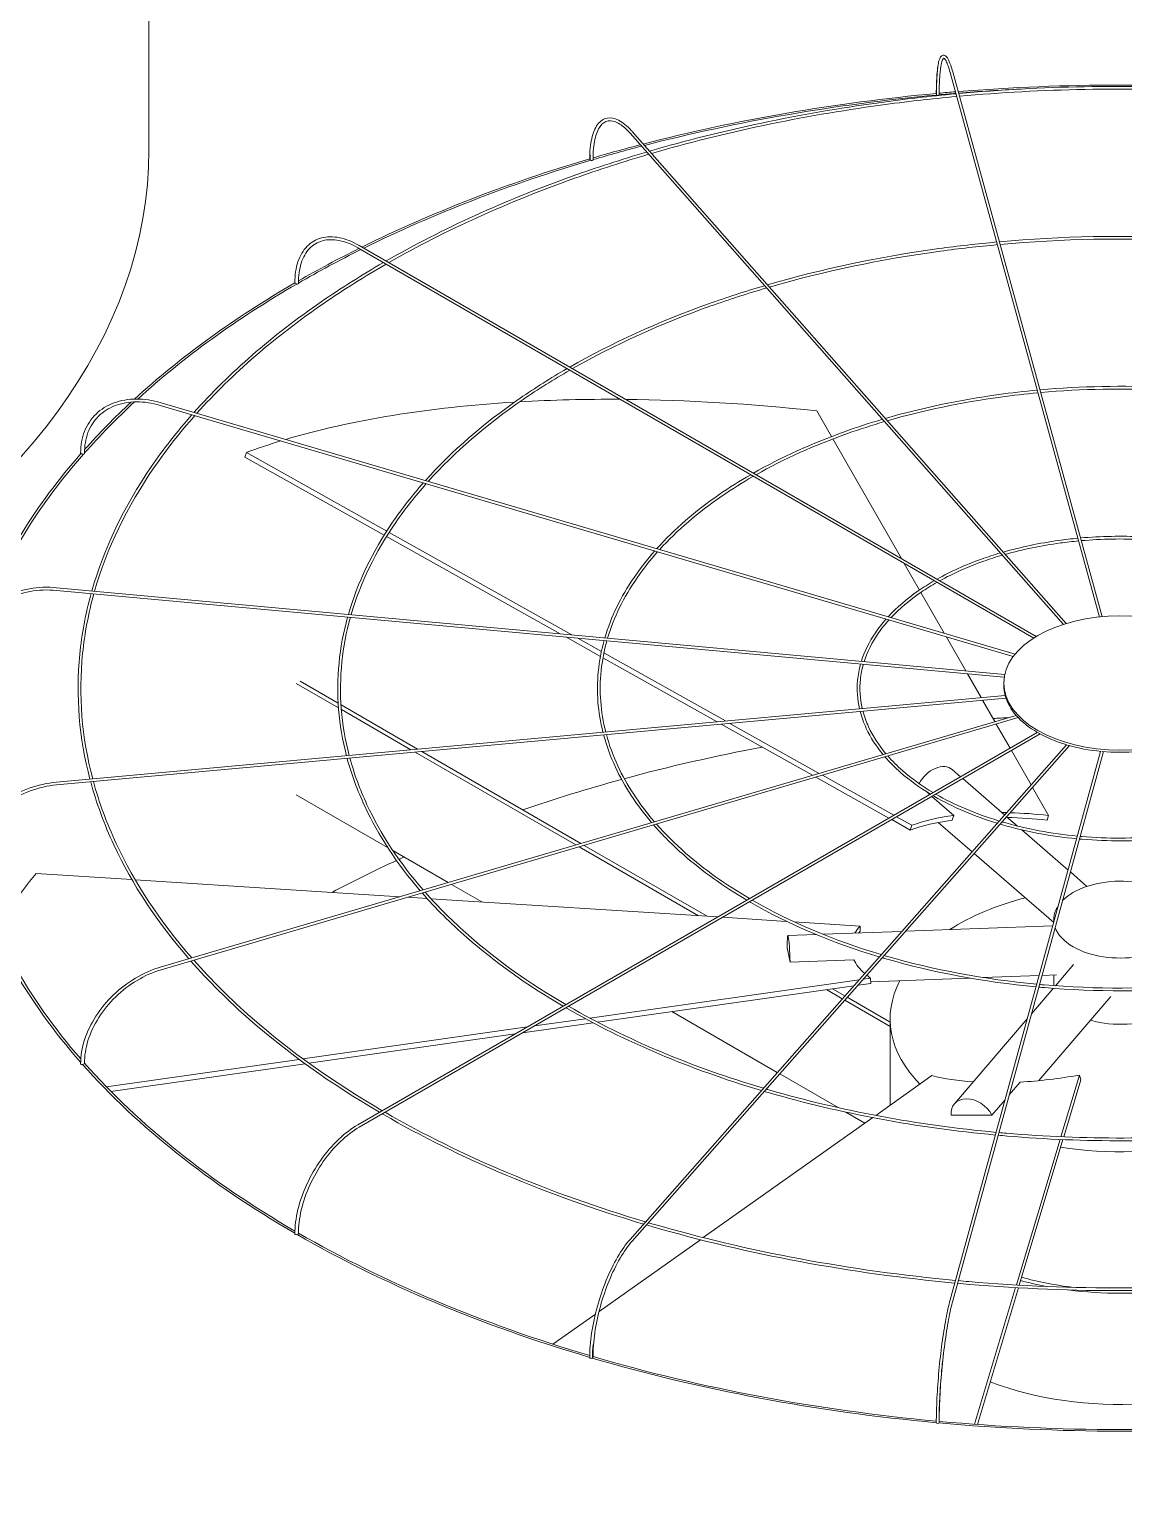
# Model space of a CAD drawing. Header units: millimetres. Extents: x -312439 to 477422, y -331570 to 212570.
# Drawn here: x 448838 to 449822, y 106738 to 108057 of the extents above; entities that cross this region are included whole.
import ezdxf

# ---------------------------------------------------------------- set-up
doc = ezdxf.new("R2010")
doc.units = ezdxf.units.MM

msp = doc.modelspace()

# ---------------------------------------------------------------- linework, layer by layer
at = {"color": 3, "linetype": 'Continuous', "lineweight": 0, "extrusion": (-1.11022e-16, 0.816497, 0.57735)}
for p, q in [((448945.339, 107949), (448945.339, 108511.889)), ((449666.264, 108018.411), (449800.619, 107528.653)), ((449803.094, 107528.89), (449668.626, 108019.059)), ((449378.269, 107963.849), (449768.218, 107521.992)), ((449770.783, 107522.788), (449380.105, 107965.47)), ((449741.419, 107509.683), (449133.368, 107860.742)), ((449743.784, 107511.147), (449134.592, 107862.863)), ((448955.481, 107719.058), (449723.107, 107493.242)), ((449724.742, 107495.314), (448956.172, 107721.407)), ((449559.565, 107691.062), (449546.354, 107714.122)), ((449622.53, 107581.153), (449560.798, 107688.911)), ((449031.732, 107672.506), (449032.967, 107676.793)), ((449156.965, 107602.315), (449031.732, 107672.506)), ((449032.967, 107676.793), (449159.291, 107605.99)), ((449315.236, 107513.606), (449159.104, 107601.116)), ((449161.432, 107604.791), (449325.853, 107512.635)), ((449638.694, 107552.938), (449624.951, 107576.926)), ((449714.908, 107474.599), (448862.055, 107552.587)), ((448862.278, 107555.026), (449715.366, 107477.017)), ((449660.956, 107514.078), (449639.915, 107550.806)), ((449351.59, 107493.23), (449320.48, 107510.667)), ((449331.097, 107509.696), (449352.483, 107497.709)), ((449680.353, 107480.219), (449662.715, 107511.007)), ((449456.556, 107434.399), (449353.85, 107491.964)), ((449354.722, 107496.455), (449464.194, 107435.097)), ((449694.155, 107456.126), (449681.84, 107477.623)), ((449077.835, 107468.817), (449115.895, 107446.844)), ((449115.623, 107451), (449081.299, 107470.817)), ((449714.499, 107467.264), (449714.499, 107469.264)), ((449715.712, 107458.097), (448862.055, 107380.036)), ((448862.278, 107377.596), (449716.435, 107455.703)), ((449187.062, 107409.755), (449118.165, 107449.533)), ((449706.54, 107434.508), (449695.494, 107453.789)), ((448955.481, 107213.565), (449725.662, 107440.133)), ((448956.172, 107211.215), (449727.5, 107438.12)), ((449118.467, 107445.359), (449181.081, 107409.209)), ((449133.368, 107071.881), (449744.705, 107424.837)), ((449134.592, 107069.759), (449747.182, 107423.438)), ((449542.473, 107386.243), (449460.329, 107432.284)), ((449467.967, 107432.983), (449548.3, 107387.957)), ((449720.189, 107410.682), (449707.792, 107432.323)), ((449334.005, 107324.917), (449190.739, 107407.632)), ((449378.269, 106968.773), (449770.924, 107413.697)), ((449380.105, 106967.153), (449773.528, 107412.945)), ((449666.264, 106914.212), (449801.662, 107407.771)), ((449668.626, 106913.564), (449804.141, 107407.548)), ((449739.112, 107377.65), (449721.407, 107408.557)), ((449184.758, 107407.085), (449329.416, 107323.567)), ((449611.17, 107347.74), (449545.461, 107384.569)), ((449551.287, 107386.283), (449615.547, 107350.267)), ((449668.139, 107391.372), (449675.578, 107384.926)), ((449677.536, 107383.228), (449715.217, 107350.574)), ((449160.091, 107321.327), (449077.835, 107368.817)), ((449644.94, 107371.52), (449647.906, 107368.95)), ((449754.837, 107350.203), (449740.398, 107375.406)), ((449649.865, 107367.252), (449669.594, 107350.155)), ((449630.407, 107336.958), (449613.656, 107346.347)), ((449618.032, 107348.873), (449631.642, 107341.245)), ((449655.554, 107343.77), (449685.959, 107317.422)), ((449717.068, 107348.97), (449726.649, 107340.668)), ((449753.601, 107345.916), (449754.837, 107350.203)), ((449630.407, 107336.958), (449631.642, 107341.245)), ((449730.671, 107337.183), (449772.382, 107301.037)), ((449214.674, 107289.813), (449164.829, 107318.591)), ((449332.345, 107321.876), (449439.693, 107259.898)), ((449447.482, 107259.402), (449336.935, 107323.226)), ((449687.81, 107315.817), (449759.414, 107253.767)), ((448930.001, 107292.408), (448843.839, 107297.904)), ((449171.199, 107277.024), (448932.944, 107292.221)), ((449774.434, 107299.259), (449789.37, 107286.315)), ((449195.577, 107275.469), (449178.332, 107276.569)), ((449244.977, 107272.318), (449217.604, 107288.122)), ((449457.101, 107258.788), (449199.096, 107275.244)), ((449519.136, 107254.831), (449461.513, 107258.507)), ((449585.248, 107250.615), (449525.779, 107254.408)), ((449585.343, 107245.947), (449585.248, 107250.615)), ((449626.175, 107245.977), (449758.624, 107250.886)), ((449759.529, 107256.403), (449759.529, 107254.186)), ((449520.252, 107242.051), (449545.729, 107242.996)), ((449551.68, 107243.216), (449622.797, 107245.852)), ((449522.292, 107218.123), (449519.659, 107231.13)), ((449579.52, 107220.244), (449522.292, 107218.123)), ((449761.062, 107196.892), (449777.407, 107215.964)), ((449342.1, 107167.837), (449584.341, 107202.276)), ((449579.617, 107196.924), (449349.088, 107164.15)), ((449594.826, 107199.086), (449583.353, 107197.455)), ((449588.076, 107202.807), (449594.731, 107203.753)), ((449594.826, 107199.086), (449594.731, 107203.753)), ((449594.796, 107200.569), (449683.691, 107203.863)), ((449695.949, 107204.318), (449746.361, 107206.186)), ((449748.927, 107206.281), (449761.848, 107206.76)), ((449759.529, 107206.674), (449759.529, 107197.004)), ((449554.864, 107193.405), (449569.204, 107185.125)), ((449571.543, 107187.775), (449560.423, 107194.195)), ((449571.369, 107183.876), (449612.251, 107160.272)), ((449612.251, 107164.272), (449573.707, 107186.526)), ((449739.426, 107171.648), (449759.081, 107194.581)), ((449746.138, 107111.534), (449810.979, 107187.191)), ((449510.741, 107118.879), (449415.882, 107173.646)), ((449083.902, 107131.13), (449285.676, 107159.816)), ((449344.935, 107163.56), (449281.419, 107154.53)), ((449292.175, 107160.74), (449338.011, 107167.256)), ((449612.251, 107089.404), (449612.251, 107167.166)), ((449670.048, 107090.698), (449735.691, 107167.289)), ((449274.92, 107153.606), (449089.287, 107127.215)), ((448907.066, 107105.989), (449080.44, 107130.638)), ((449085.793, 107126.718), (448911.097, 107101.882)), ((449565.514, 107087.256), (449512.905, 107117.63)), ((449649.835, 107116.026), (449599.342, 107080.26)), ((449719.398, 107098.638), (449729.35, 107110.251)), ((449765.875, 107061.066), (449782.513, 107116.552)), ((449783.843, 107112.36), (449768.429, 107060.957)), ((449783.843, 107112.36), (449782.513, 107116.552)), ((449703.918, 107080.576), (449715.662, 107094.279)), ((449596.571, 107078.297), (449444.109, 106970.303)), ((449589.593, 107073.354), (449572.529, 107083.206)), ((449667.091, 107080.43), (449703.918, 107080.576)), ((449725.889, 106927.72), (449765.149, 107058.646)), ((449767.703, 107058.535), (449728.433, 106927.575)), ((449441.482, 106968.442), (449350.36, 106903.898)), ((449688.31, 106802.398), (449725.166, 106925.308)), ((449727.71, 106925.162), (449690.842, 106802.215)), ((449347.036, 106901.543), (449308.798, 106874.458))]:
    msp.add_line(p, q, dxfattribs=at)
at = {"color": 3, "linetype": 'Continuous', "lineweight": 0}
for centre, major_axis, ratio, start_param, end_param in [((449819.424, 107401.729), (-1048.768, 0), 0.57735027, 4.85438672, 4.86842813), ((449819.424, 107401.729), (-1048.768, 0), 0.57735027, 4.57359934, 4.85199434), ((449819.424, 107401.729), (-1046.319, 0), 0.57735027, 4.79833842, 4.85195343), ((449819.424, 107401.729), (-1048.768, 0), 0.57735027, 4.87097639, 5.13416564), ((449819.424, 107401.729), (-1046.319, 0), 0.57735027, 4.87108521, 5.13404975), ((449655.024, 107999.181), (1.225, 0), 0.57735027, 3.14159265, 3.70729107), ((449655.215, 107998.483), (1.225, 0.004), 0.56474576, 3.29698969, 4.86778602), ((449655.215, 107998.483), (1.225, 0.004), 0.56474576, 4.86778602, 6.28318531), ((449819.424, 107401.729), (-1046.319, 0), 0.57735027, 4.85435141, 4.86879705), ((447896.571, 107949), (-1048.768, 0), 0.57735027, 0, 3.14159265), ((449819.424, 107401.729), (-1048.768, 0), 0.57735027, 5.13694439, 5.18189128), ((449819.424, 107401.729), (-1046.319, 0), 0.57735027, 5.13683502, 5.18307763), ((449819.424, 107401.729), (-1048.768, 0), 0.57735027, 5.18510484, 5.42093263), ((449819.424, 107401.729), (-1046.319, 0), 0.57735027, 5.18527527, 5.42075236), ((449343.139, 107940.674), (1.225, 0), 0.57735027, 3.14159265, 4.134446), ((449343.695, 107940.044), (1.225, 0.01), 0.56597275, 3.60793822, 5.17873454), ((449343.695, 107940.044), (1.225, 0.01), 0.56597275, 5.17873454, 6.28318531), ((449819.424, 107401.729), (-1046.319, 0), 0.57735027, 5.42407254, 5.49730565), ((449819.424, 107401.729), (-1048.768, 0), 0.57735027, 5.42424502, 5.49496708), ((449819.424, 107401.729), (-1048.768, 0), 0.57735027, 5.49938311, 5.72060344), ((449819.424, 107401.729), (-1046.319, 0), 0.57735027, 5.49937067, 5.71908805), ((449077.833, 107829.386), (1.225, 0), 0.57735027, 3.14159265, 4.45055499), ((449078.699, 107828.886), (1.225, 0.016), 0.56830663, 3.91933875, 5.49013508), ((449078.699, 107828.886), (1.225, 0.016), 0.56830663, 5.49013508, 6.28318531), ((449820.66, 107235.304), (-971.388, 279.904), 0.41303809, 5.31032739, 5.41762277), ((449820.66, 107235.304), (-971.388, 279.904), 0.41303809, 5.11506512, 5.30461302), ((449819.424, 107401.729), (-1046.319, 0), 0.57735027, 5.72402786, 5.81143896), ((449819.424, 107401.729), (-1048.768, 0), 0.57735027, 5.72583618, 5.80677108), ((449820.66, 107235.304), (-971.388, 279.904), 0.41303809, 5.42335715, 5.70815224), ((449820.66, 107235.304), (-971.388, 279.904), 0.41303809, 5.71506764, 5.76687966), ((449819.424, 107401.729), (-1048.768, 0), 0.57735027, 5.81359811, 6.07011802), ((449819.424, 107401.729), (-1046.319, 0), 0.57735027, 5.81336511, 6.06128621), ((448885.078, 107676.212), (1.225, 0), 0.57735027, 3.14159265, 4.76471425), ((448886.169, 107675.891), (1.225, 0.021), 0.57151893, 4.23145457, 5.8022509), ((448886.169, 107675.891), (1.225, 0.021), 0.57151893, 5.8022509, 6.28318531), ((449818.991, 107467.264), (-104.492, 0), 0.57735027, 0, 0.1535113), ((449818.991, 107467.264), (-104.492, 0), 0.57735027, 0.16064797, 0.46767057), ((449819.424, 106836.84), (1046.319, 0), 0.57735027, 1.66704137, 1.68043487), ((449818.991, 107467.264), (-104.492, 0), 0.57735027, 0.47480723, 0.78182983), ((449818.991, 107467.264), (-104.492, 0), 0.57735027, 0.7889665, 1.0959891), ((449819.424, 106836.84), (1046.319, 0), 0.57735027, 1.88378363, 2.01152702), ((449818.991, 107467.264), (-104.492, 0), 0.57735027, 1.10312576, 1.41014836), ((449818.991, 107467.264), (-104.492, 0), 0.57735027, 1.41728503, 1.72430763), ((449653.66, 107374.665), (-14.478, -16.707), 0.67950023, 3.14159265, 5.02860292), ((449819.424, 106836.84), (1046.319, 0), 0.57735027, 2.01409491, 2.11046953), ((449819.424, 107231.017), (-233.097, 67.167), 0.41303809, 5.53223376, 5.76687966), ((449820.66, 107235.304), (233.097, -67.167), 0.41303809, 2.38836611, 2.62528701), ((449820.66, 107235.304), (233.097, -67.167), 0.41303809, 2.14647482, 2.1667574), ((449819.424, 107231.017), (-233.097, 67.167), 0.41303809, 5.11506512, 5.27837519), ((449820.66, 107235.304), (233.097, -67.167), 0.41303809, 1.97347247, 2.1313259), ((449819.424, 107401.729), (-1048.768, 0), 0.57735027, 0.1585854, 0.46892864), ((449819.424, 107401.729), (-1046.319, 0), 0.57735027, 0.15790655, 0.46457773), ((449819.424, 106836.84), (1046.319, 0), 0.57735027, 2.24276735, 2.31574628), ((449819.424, 106836.84), (1046.319, 0), 0.57735027, 2.23436866, 2.24000128), ((449819.329, 107235.684), (-1010.701, -20.593), 0.30331876, 6.01219977, 6.20271663), ((449819.424, 107256.403), (-59.895, 0), 0.57735027, 3.69756416, 5.76575409), ((449819.424, 107167.166), (-207.174, 0), 0.57735027, 5.13902547, 5.54737639), ((449819.424, 107256.403), (-59.895, 0), 0.57735027, 5.91432374, 6.33788761), ((449819.329, 107235.684), (-242.531, -4.942), 0.30331876, 6.01219977, 6.09914028), ((449819.424, 107256.403), (-59.895, 0), 0.57735027, 0.20327195, 0.78539816), ((449521.071, 107219.959), (-0.819, 22.092), 0.05230802, 4.627231, 7.32191967), ((449819.424, 107231.017), (-242.531, -4.942), 0.30331876, 6.01219977, 6.0333648), ((449819.424, 107256.403), (-59.895, 0), 0.57735027, 0.78539816, 2.89978042), ((449819.329, 107235.684), (-242.531, -4.942), 0.30331876, 0.14390811, 0.31767721), ((449819.329, 107235.684), (-242.531, -4.942), 0.30331876, 0.34103276, 0.38082901), ((449819.424, 107167.166), (-207.174, 0), 0.57735027, 5.99169836, 6.79713651), ((449819.424, 107196.781), (-59.895, 0), 0.57735027, 1.1079301, 2.23846982), ((448885.078, 107126.745), (1.225, 0), 0.57735027, 3.14159265, 5.70719205), ((449819.424, 107401.729), (-1048.768, 0), 0.57735027, 0.4725868, 0.78374969), ((448886.169, 107127.066), (1.225, 0.021), 0.58304212, 5.17373692, 6.28318531), ((449819.424, 107401.729), (-1046.319, 0), 0.57735027, 0.47175253, 0.78145685), ((449818.094, 107235.209), (-231.216, -73.381), 0.44048996, 0.62708313, 0.83556185), ((449818.094, 107235.209), (-231.216, -73.381), 0.44048996, 1.04197677, 1.27889767), ((449686.835, 107076.311), (16.786, -14.386), 0.73180825, 1.0914656, 3.78615427), ((449819.424, 107167.166), (-207.174, 0), 0.57735027, 1.30817895, 1.9425337), ((449077.833, 106973.571), (1.225, 0), 0.57735027, 3.14159265, 6.02135132), ((449819.424, 107401.729), (-1048.768, 0), 0.57735027, 0.78656596, 1.09808088), ((449078.699, 106974.071), (1.225, 0.017), 0.58625442, 5.48989346, 6.28318531), ((449819.424, 107401.729), (-1046.319, 0), 0.57735027, 0.78587838, 1.09689941), ((449819.424, 107042.661), (-207.174, 0), 0.57735027, 1.12739667, 1.36460952), ((449819.424, 107042.661), (-212.072, 0), 0.57735027, 1.13383327, 1.25213937), ((449819.424, 107042.661), (-212.072, 0), 0.57735027, 1.3476903, 1.79509044), ((449343.139, 106862.283), (-1.225, 0), 0.57735027, 0, 3.14159265), ((449819.424, 107401.729), (-1048.768, 0), 0.57735027, 1.10054445, 1.41220862), ((449343.695, 106862.913), (-1.225, -0.011), 0.58858829, 2.66526492, 3.14159265), ((449819.424, 107401.729), (-1046.319, 0), 0.57735027, 1.10010535, 1.41183726), ((449819.424, 106942.661), (-212.072, 0), 0.57735027, 0.98594125, 2.34464399), ((449819.424, 106838.84), (-1048.768, 0), 0.57735027, 0, 3.14159265), ((449655.024, 106803.776), (-1.225, 0), 0.57735027, 0, 3.14159265), ((449819.424, 107401.729), (-1048.768, 0), 0.57735027, 1.41453598, 1.72626058), ((449655.215, 106804.474), (-1.225, -0.004), 0.58981528, 2.98275574, 3.14159265), ((449819.424, 107401.729), (-1046.319, 0), 0.57735027, 1.41438895, 1.72636573)]:
    msp.add_ellipse(centre, major_axis=major_axis, ratio=ratio, start_param=start_param, end_param=end_param, dxfattribs=at)
msp.add_ellipse((449818.991, 107469.264), major_axis=(-104.492, 0), ratio=0.57735027, dxfattribs=at)
for points, knots in [([(449653.799, 107999.181), (449653.799, 108005.995), (449654.005, 108012.061), (449654.816, 108022.135), (449655.414, 108026.131), (449657.021, 108031.818), (449657.923, 108033.879), (449661.063, 108034.34), (449662.057, 108033.75), (449664.261, 108031.409), (449665.491, 108028.791), (449667.409, 108023.265), (449668.018, 108021.275), (449668.626, 108019.059)], [4.71238898, 4.71238898, 4.71238898, 4.71238898, 5.02654825, 5.02654825, 5.34070751, 5.34070751, 5.65486678, 5.65486678, 5.82360284, 5.82360284, 6.1377621, 6.1377621, 6.28318531, 6.28318531, 6.28318531, 6.28318531]), ([(449666.264, 108018.411), (449664.991, 108023.051), (449663.714, 108026.617), (449661.49, 108030.939), (449660.493, 108031.538), (449660.387, 108031.538), (449659.568, 108030.944), (449658.159, 108026.286), (449657.581, 108022.886), (449656.739, 108013.913), (449656.491, 108008.193), (449656.439, 108000.641), (449656.437, 107999.573), (449656.44, 107998.486)], [0, 0, 0, 0, 0.31526689, 0.31526689, 0.60947257, 0.60947257, 0.92674061, 0.92674061, 1.22083726, 1.22083726, 1.53563039, 1.53563039, 1.5863402, 1.5863402, 1.5863402, 1.5863402]), ([(449655.326, 108023.722), (449655.29, 108023.479), (449655.254, 108023.232), (449654.646, 108018.885), (449654.269, 108013.672), (449654.017, 108004.723), (449653.981, 108001.682), (449653.991, 107998.482)], [7.384497053, 7.384497053, 7.384497053, 7.384497053, 7.403952931, 7.403952931, 7.721220971, 7.721220971, 7.869487909, 7.869487909, 7.869487909, 7.869487909]), ([(449964.002, 107999.54), (449942.757, 108001.462), (449921.397, 108002.961), (449824.697, 108007.805), (449748.631, 108006.292), (449673.981, 107999.54)], [3.771589677, 3.771589677, 3.771589677, 3.771589677, 3.840445898, 3.840445898, 4.082391957, 4.082391957, 4.082391957, 4.082391957]), ([(449963.344, 107997.14), (449942.552, 107999.015), (449921.65, 108000.485), (449825.398, 108005.356), (449749.31, 108003.873), (449674.639, 107997.14)], [3.7720633, 3.7720633, 3.7720633, 3.7720633, 3.839550132, 3.839550132, 4.081918334, 4.081918334, 4.081918334, 4.081918334]), ([(449671.503, 107999.314), (449648.206, 107997.17), (449625.049, 107994.518), (449530.681, 107981.553), (449461.271, 107966.873), (449395.766, 107947.725)], [4.085069591, 4.085069591, 4.085069591, 4.085069591, 4.160608173, 4.160608173, 4.395665913, 4.395665913, 4.395665913, 4.395665913]), ([(449672.161, 107996.915), (449649.13, 107994.801), (449626.235, 107992.191), (449532.249, 107979.348), (449462.954, 107964.75), (449397.557, 107945.696)], [4.084600117, 4.084600117, 4.084600117, 4.084600117, 4.159387709, 4.159387709, 4.39434399, 4.39434399, 4.39434399, 4.39434399]), ([(449341.914, 107940.674), (449341.914, 107947.535), (449342.516, 107953.73), (449344.901, 107964.231), (449346.68, 107968.543), (449351.402, 107974.882), (449354.398, 107976.905), (449360.958, 107978.044), (449364.395, 107977.351), (449371.648, 107973.67), (449375.505, 107970.526), (449379.602, 107966.036), (449379.854, 107965.755), (449380.105, 107965.47)], [4.71238898, 4.71238898, 4.71238898, 4.71238898, 5.02654825, 5.02654825, 5.34070751, 5.34070751, 5.65486678, 5.65486678, 5.94845155, 5.94845155, 6.26261081, 6.26261081, 6.28318531, 6.28318531, 6.28318531, 6.28318531]), ([(449378.269, 107963.849), (449374.613, 107967.992), (449370.981, 107971.054), (449364.249, 107974.742), (449361.187, 107975.367), (449355.822, 107974.427), (449353.434, 107972.852), (449349.326, 107967.258), (449347.66, 107963.239), (449345.451, 107953.228), (449344.892, 107947.265), (449344.916, 107940.439), (449344.918, 107940.247), (449344.919, 107940.054)], [0, 0, 0, 0, 0.31464476, 0.31464476, 0.6289116, 0.6289116, 0.94617964, 0.94617964, 1.26344768, 1.26344768, 1.5772832, 1.5772832, 1.5863402, 1.5863402, 1.5863402, 1.5863402]), ([(449393.171, 107946.963), (449370.354, 107940.242), (449348.014, 107932.98), (449265.623, 107903.568), (449209.307, 107877.924), (449158.73, 107848.928)], [4.398772282, 4.398772282, 4.398772282, 4.398772282, 4.480777933, 4.480777933, 4.708868502, 4.708868502, 4.708868502, 4.708868502]), ([(449394.96, 107944.936), (449372.239, 107938.265), (449349.991, 107931.057), (449267.834, 107901.83), (449211.649, 107876.334), (449161.185, 107847.51)], [4.39745622, 4.39745622, 4.39745622, 4.39745622, 4.479217897, 4.479217897, 4.707006068, 4.707006068, 4.707006068, 4.707006068]), ([(449342.507, 107944.092), (449342.484, 107943.275), (449342.471, 107942.448), (449342.464, 107941.091), (449342.465, 107940.567), (449342.47, 107940.041)], [7.8059806913, 7.8059806913, 7.8059806913, 7.8059806913, 7.8451401512, 7.8451401512, 7.8694167814, 7.8694167814, 7.8694167814, 7.8694167814]), ([(449076.609, 107829.386), (449076.609, 107836.287), (449077.553, 107842.667), (449081.287, 107853.781), (449084.08, 107858.516), (449091.274, 107865.796), (449095.668, 107868.34), (449105.538, 107870.945), (449111.004, 107871.013), (449122.461, 107868.738), (449128.457, 107866.386), (449134.487, 107862.925), (449134.54, 107862.894), (449134.592, 107862.863)], [3.14159265, 3.14159265, 3.14159265, 3.14159265, 3.45575192, 3.45575192, 3.76991118, 3.76991118, 4.08269654, 4.08269654, 4.39544819, 4.39544819, 4.70960746, 4.70960746, 4.71238898, 4.71238898, 4.71238898, 4.71238898]), ([(449927.435, 107866.245), (449911.586, 107867.673), (449895.653, 107868.788), (449823.339, 107872.404), (449766.417, 107871.279), (449710.548, 107866.245)], [3.772165081, 3.772165081, 3.772165081, 3.772165081, 3.840593344, 3.840593344, 4.081816553, 4.081816553, 4.081816553, 4.081816553]), ([(449926.777, 107863.845), (449911.381, 107865.226), (449895.906, 107866.312), (449824.04, 107869.955), (449767.096, 107868.86), (449711.206, 107863.845)], [3.772797592, 3.772797592, 3.772797592, 3.772797592, 3.839399606, 3.839399606, 4.081184042, 4.081184042, 4.081184042, 4.081184042]), ([(449133.368, 107860.742), (449127.618, 107864.062), (449121.893, 107866.303), (449111.095, 107868.443), (449106.029, 107868.344), (449097.026, 107865.89), (449093.08, 107863.541), (449086.589, 107856.767), (449084.047, 107852.334), (449080.667, 107841.745), (449079.835, 107835.596), (449079.924, 107828.903)], [1.57079633, 1.57079633, 1.57079633, 1.57079633, 1.88806437, 1.88806437, 2.20533241, 2.20533241, 2.52260045, 2.52260045, 2.83986849, 2.83986849, 3.15713653, 3.15713653, 3.15713653, 3.15713653]), ([(449708.07, 107866.019), (449690.61, 107864.409), (449673.256, 107862.418), (449602.704, 107852.717), (449550.845, 107841.761), (449501.884, 107827.481)], [4.085383912, 4.085383912, 4.085383912, 4.085383912, 4.160809561, 4.160809561, 4.394762921, 4.394762921, 4.394762921, 4.394762921]), ([(449708.728, 107863.62), (449691.534, 107862.04), (449674.442, 107860.092), (449604.272, 107850.512), (449552.529, 107839.637), (449503.675, 107825.451)], [4.084758769, 4.084758769, 4.084758769, 4.084758769, 4.159183124, 4.159183124, 4.392998475, 4.392998475, 4.392998475, 4.392998475]), ([(449156.276, 107847.516), (449136.742, 107836.234), (449118.07, 107824.452), (449055.986, 107781.619), (449017.508, 107748.173), (448985.838, 107712.681)], [4.712563603, 4.712563603, 4.712563603, 4.712563603, 4.800982872, 4.800982872, 5.022068239, 5.022068239, 5.022068239, 5.022068239]), ([(449158.727, 107846.101), (449139.236, 107834.886), (449120.606, 107823.175), (449058.564, 107780.542), (449020.097, 107747.237), (448988.439, 107711.915)], [4.710711416, 4.710711416, 4.710711416, 4.710711416, 4.799012884, 4.799012884, 5.020261931, 5.020261931, 5.020261931, 5.020261931]), ([(449499.288, 107826.72), (449482.135, 107821.666), (449465.341, 107816.204), (449403.779, 107794.214), (449361.77, 107775.105), (449324.003, 107753.507)], [4.398901247, 4.398901247, 4.398901247, 4.398901247, 4.481035777, 4.481035777, 4.70761983, 4.70761983, 4.70761983, 4.70761983]), ([(449501.077, 107824.693), (449484.02, 107819.689), (449467.318, 107814.281), (449405.991, 107792.477), (449364.113, 107773.515), (449326.46, 107752.089)], [4.397147207, 4.397147207, 4.397147207, 4.397147207, 4.478956818, 4.478956818, 4.705132161, 4.705132161, 4.705132161, 4.705132161]), ([(449321.548, 107752.096), (449306.824, 107743.593), (449292.753, 107734.711), (449246.394, 107702.706), (449217.728, 107677.823), (449194.077, 107651.422)], [4.712541759, 4.712541759, 4.712541759, 4.712541759, 4.801308866, 4.801308866, 5.020482203, 5.020482203, 5.020482203, 5.020482203]), ([(449323.999, 107750.681), (449309.319, 107742.245), (449295.289, 107733.434), (449248.974, 107701.63), (449220.319, 107676.887), (449196.682, 107650.656)], [4.710072273, 4.710072273, 4.710072273, 4.710072273, 4.798683598, 4.798683598, 5.018063384, 5.018063384, 5.018063384, 5.018063384]), ([(448883.853, 107676.212), (448883.853, 107683.142), (448885.051, 107689.74), (448889.752, 107701.617), (448893.257, 107706.892), (448902.219, 107715.559), (448907.673, 107718.95), (448919.957, 107723.514), (448926.784, 107724.69), (448941.136, 107724.741), (448948.66, 107723.617), (448956.172, 107721.407)], [4.71238898, 4.71238898, 4.71238898, 4.71238898, 5.02654825, 5.02654825, 5.34070751, 5.34070751, 5.65486678, 5.65486678, 5.96902604, 5.96902604, 6.28318531, 6.28318531, 6.28318531, 6.28318531]), ([(449744.624, 107732.769), (449733.006, 107731.693), (449721.458, 107730.365), (449674.716, 107723.925), (449640.397, 107716.69), (449607.97, 107707.273)], [4.086037534, 4.086037534, 4.086037534, 4.086037534, 4.161210359, 4.161210359, 4.393038284, 4.393038284, 4.393038284, 4.393038284]), ([(449745.282, 107730.369), (449733.93, 107729.324), (449722.645, 107728.038), (449676.284, 107721.72), (449642.082, 107714.566), (449609.763, 107705.242)], [4.08510236, 4.08510236, 4.08510236, 4.08510236, 4.158773218, 4.158773218, 4.390386282, 4.390386282, 4.390386282, 4.390386282]), ([(449890.88, 107732.994), (449880.424, 107733.929), (449869.913, 107734.661), (449821.976, 107737.05), (449784.195, 107736.312), (449747.102, 107732.994)], [3.773286698, 3.773286698, 3.773286698, 3.773286698, 3.840886477, 3.840886477, 4.080694936, 4.080694936, 4.080694936, 4.080694936]), ([(449890.222, 107730.594), (449880.219, 107731.483), (449870.166, 107732.185), (449822.678, 107734.601), (449784.874, 107733.892), (449747.761, 107730.594)], [3.774238416, 3.774238416, 3.774238416, 3.774238416, 3.839097695, 3.839097695, 4.079743218, 4.079743218, 4.079743218, 4.079743218]), ([(448955.481, 107719.058), (448948.218, 107721.194), (448940.97, 107722.261), (448927.233, 107722.169), (448920.748, 107721.01), (448909.18, 107716.61), (448904.097, 107713.372), (448895.8, 107705.139), (448892.584, 107700.145), (448888.323, 107688.853), (448887.281, 107682.556), (448887.393, 107675.912)], [0, 0, 0, 0, 0.31726804, 0.31726804, 0.63453608, 0.63453608, 0.95180412, 0.95180412, 1.26907216, 1.26907216, 1.5863402, 1.5863402, 1.5863402, 1.5863402]), ([(448984.04, 107710.656), (448970.553, 107695.384), (448958.32, 107679.739), (448922.763, 107627.83), (448904.811, 107590.324), (448893.962, 107552.129)], [5.026267439, 5.026267439, 5.026267439, 5.026267439, 5.121193451, 5.121193451, 5.33524268, 5.33524268, 5.33524268, 5.33524268]), ([(448986.636, 107709.893), (448973.25, 107694.802), (448961.101, 107679.35), (448925.415, 107627.614), (448907.349, 107590.092), (448896.445, 107551.902)], [5.024480731, 5.024480731, 5.024480731, 5.024480731, 5.118801023, 5.118801023, 5.334410373, 5.334410373, 5.334410373, 5.334410373]), ([(449605.374, 107706.513), (449593.896, 107703.128), (449582.659, 107699.47), (449541.919, 107684.901), (449514.202, 107672.318), (449489.238, 107658.109)], [4.399235311, 4.399235311, 4.399235311, 4.399235311, 4.481549286, 4.481549286, 4.705249353, 4.705249353, 4.705249353, 4.705249353]), ([(449607.163, 107704.486), (449595.781, 107701.151), (449584.636, 107697.547), (449544.132, 107683.164), (449516.548, 107670.727), (449491.698, 107656.688)], [4.396606667, 4.396606667, 4.396606667, 4.396606667, 4.478434088, 4.478434088, 4.701505316, 4.701505316, 4.701505316, 4.701505316]), ([(449192.277, 107649.398), (449182.081, 107637.859), (449172.838, 107626.036), (449146.309, 107587.259), (449132.933, 107559.399), (449124.776, 107531.023)], [5.026073872, 5.026073872, 5.026073872, 5.026073872, 5.121589201, 5.121589201, 5.333322518, 5.333322518, 5.333322518, 5.333322518]), ([(449194.873, 107648.635), (449184.779, 107637.277), (449175.62, 107625.647), (449148.962, 107587.044), (449135.473, 107559.167), (449127.26, 107530.795)], [5.023689806, 5.023689806, 5.023689806, 5.023689806, 5.118400985, 5.118400985, 5.332193335, 5.332193335, 5.332193335, 5.332193335]), ([(449486.78, 107656.7), (449476.882, 107650.982), (449467.425, 107645.009), (449436.787, 107623.829), (449417.921, 107607.496), (449402.287, 107590.172)], [4.712617693, 4.712617693, 4.712617693, 4.712617693, 4.801958432, 4.801958432, 5.017472679, 5.017472679, 5.017472679, 5.017472679]), ([(449489.231, 107655.284), (449479.377, 107649.634), (449469.961, 107643.732), (449439.369, 107622.753), (449420.517, 107606.56), (449404.897, 107589.404)], [4.708914423, 4.708914423, 4.708914423, 4.708914423, 4.798024648, 4.798024648, 5.013814843, 5.013814843, 5.013814843, 5.013814843]), ([(449781.179, 107599.518), (449775.403, 107598.976), (449769.663, 107598.311), (449746.728, 107595.135), (449729.95, 107591.619), (449714.058, 107587.063)], [4.08798608, 4.08798608, 4.08798608, 4.08798608, 4.162397179, 4.162397179, 4.387898946, 4.387898946, 4.387898946, 4.387898946]), ([(449781.837, 107597.119), (449776.327, 107596.609), (449770.849, 107595.984), (449748.298, 107592.928), (449731.637, 107589.492), (449715.855, 107585.028)], [4.086130867, 4.086130867, 4.086130867, 4.086130867, 4.157537531, 4.157537531, 4.382563309, 4.382563309, 4.382563309, 4.382563309]), ([(449854.325, 107599.742), (449849.263, 107600.185), (449844.175, 107600.533), (449820.616, 107601.695), (449801.974, 107601.345), (449783.657, 107599.742)], [3.776630452, 3.776630452, 3.776630452, 3.776630452, 3.841752063, 3.841752063, 4.077351182, 4.077351182, 4.077351182, 4.077351182]), ([(449853.667, 107597.341), (449849.058, 107597.739), (449844.428, 107598.057), (449821.317, 107599.246), (449802.653, 107598.924), (449784.316, 107597.341)], [3.778551419, 3.778551419, 3.778551419, 3.778551419, 3.838185012, 3.838185012, 4.075430215, 4.075430215, 4.075430215, 4.075430215]), ([(449400.481, 107588.15), (449393.59, 107580.355), (449387.349, 107572.365), (449369.843, 107546.72), (449361.042, 107528.49), (449355.582, 107509.917)], [5.025838542, 5.025838542, 5.025838542, 5.025838542, 5.122377625, 5.122377625, 5.329668134, 5.329668134, 5.329668134, 5.329668134]), ([(449403.079, 107587.386), (449396.289, 107579.773), (449390.131, 107571.976), (449372.5, 107546.505), (449363.585, 107528.258), (449358.069, 107509.69)], [5.022258505, 5.022258505, 5.022258505, 5.022258505, 5.117600339, 5.117600339, 5.327918781, 5.327918781, 5.327918781, 5.327918781]), ([(449711.459, 107586.306), (449705.657, 107584.591), (449699.978, 107582.737), (449680.058, 107575.589), (449666.636, 107569.53), (449654.478, 107562.708)], [4.400230759, 4.400230759, 4.400230759, 4.400230759, 4.483072665, 4.483072665, 4.698193224, 4.698193224, 4.698193224, 4.698193224]), ([(449713.249, 107584.279), (449707.542, 107582.614), (449701.954, 107580.814), (449682.275, 107573.85), (449668.989, 107567.935), (449656.95, 107561.28)], [4.394987895, 4.394987895, 4.394987895, 4.394987895, 4.476861237, 4.476861237, 4.690631098, 4.690631098, 4.690631098, 4.690631098]), ([(448782.515, 107496.145), (448782.515, 107503.09), (448783.847, 107509.92), (448789.042, 107522.663), (448792.904, 107528.573), (448802.761, 107538.887), (448808.754, 107543.29), (448822.272, 107550.173), (448829.795, 107552.652), (448845.64, 107555.459), (448853.96, 107555.787), (448862.278, 107555.026)], [4.71238898, 4.71238898, 4.71238898, 4.71238898, 5.02654825, 5.02654825, 5.34070751, 5.34070751, 5.65486678, 5.65486678, 5.96902604, 5.96902604, 6.28318531, 6.28318531, 6.28318531, 6.28318531]), ([(448862.055, 107552.587), (448853.993, 107553.324), (448845.937, 107552.995), (448830.644, 107550.242), (448823.411, 107547.819), (448810.487, 107541.137), (448804.8, 107536.879), (448795.526, 107526.965), (448791.939, 107521.311), (448787.201, 107509.16), (448786.05, 107502.664), (448786.174, 107496.058)], [0, 0, 0, 0, 0.31726804, 0.31726804, 0.63453608, 0.63453608, 0.95180412, 0.95180412, 1.26907216, 1.26907216, 1.5863402, 1.5863402, 1.5863402, 1.5863402]), ([(449652.011, 107561.303), (449646.939, 107558.372), (449642.096, 107555.306), (449627.178, 107544.953), (449618.116, 107537.168), (449610.509, 107528.918)], [4.712843699, 4.712843699, 4.712843699, 4.712843699, 4.803888031, 4.803888031, 5.008535494, 5.008535494, 5.008535494, 5.008535494]), ([(449654.465, 107559.887), (449649.436, 107557.023), (449644.633, 107554.029), (449629.768, 107543.876), (449620.726, 107536.23), (449613.135, 107528.146)], [4.705442937, 4.705442937, 4.705442937, 4.705442937, 4.796044704, 4.796044704, 5.001045495, 5.001045495, 5.001045495, 5.001045495]), ([(448893.291, 107549.731), (448888.293, 107531.629), (448884.885, 107513.378), (448879.402, 107457.598), (448882.478, 107419.898), (448892.245, 107382.796)], [5.339721085, 5.339721085, 5.339721085, 5.339721085, 5.441089183, 5.441089183, 5.648615479, 5.648615479, 5.648615479, 5.648615479]), ([(448895.77, 107549.504), (448890.852, 107531.783), (448887.471, 107513.922), (448881.791, 107458.304), (448884.838, 107420.369), (448894.718, 107383.023)], [5.338921526, 5.338921526, 5.338921526, 5.338921526, 5.438899176, 5.438899176, 5.64936187, 5.64936187, 5.64936187, 5.64936187]), ([(449124.1, 107528.625), (449120.305, 107514.919), (449117.723, 107501.098), (449113.652, 107459.422), (449115.891, 107431.444), (449123.035, 107403.901)], [5.339283406, 5.339283406, 5.339283406, 5.339283406, 5.441448905, 5.441448905, 5.646435094, 5.646435094, 5.646435094, 5.646435094]), ([(449126.579, 107528.398), (449122.864, 107515.072), (449120.309, 107501.642), (449116.043, 107460.128), (449118.252, 107431.915), (449125.507, 107404.127)], [5.33821232, 5.33821232, 5.33821232, 5.33821232, 5.438530423, 5.438530423, 5.647409525, 5.647409525, 5.647409525, 5.647409525]), ([(449608.686, 107526.901), (449605.099, 107522.851), (449601.859, 107518.695), (449593.375, 107506.18), (449589.153, 107497.579), (449586.406, 107488.81)], [5.025139852, 5.025139852, 5.025139852, 5.025139852, 5.124718569, 5.124718569, 5.318852702, 5.318852702, 5.318852702, 5.318852702]), ([(449611.287, 107526.136), (449607.8, 107522.268), (449604.642, 107518.305), (449596.043, 107505.967), (449591.709, 107497.349), (449588.903, 107488.581)], [5.01795641, 5.01795641, 5.01795641, 5.01795641, 5.115193837, 5.115193837, 5.315025269, 5.315025269, 5.315025269, 5.315025269]), ([(449354.896, 107507.52), (449352.311, 107498.225), (449350.56, 107488.849), (449347.901, 107461.277), (449349.308, 107443.005), (449353.844, 107425.007)], [5.33857876, 5.33857876, 5.33857876, 5.33857876, 5.442163387, 5.442163387, 5.64226325, 5.64226325, 5.64226325, 5.64226325]), ([(449357.376, 107507.293), (449354.871, 107498.378), (449353.146, 107489.393), (449350.294, 107461.983), (449351.671, 107443.476), (449356.313, 107425.232)], [5.336959594, 5.336959594, 5.336959594, 5.336959594, 5.437790201, 5.437790201, 5.643665153, 5.643665153, 5.643665153, 5.643665153]), ([(449585.693, 107486.415), (449584.317, 107481.531), (449583.396, 107476.6), (449582.146, 107463.134), (449582.73, 107454.567), (449584.676, 107446.115)], [5.336493801, 5.336493801, 5.336493801, 5.336493801, 5.444267704, 5.444267704, 5.629920419, 5.629920419, 5.629920419, 5.629920419]), ([(449588.176, 107486.188), (449586.88, 107481.684), (449585.984, 107477.144), (449584.548, 107463.838), (449585.099, 107455.036), (449587.139, 107446.34)], [5.333180829, 5.333180829, 5.333180829, 5.333180829, 5.43554784, 5.43554784, 5.632366847, 5.632366847, 5.632366847, 5.632366847]), ([(449585.267, 107443.709), (449586.615, 107438.554), (449588.469, 107433.446), (449594.595, 107420.325), (449599.655, 107412.442), (449605.902, 107404.903)], [5.647555853, 5.647555853, 5.647555853, 5.647555853, 5.761093974, 5.761093974, 5.943993783, 5.943993783, 5.943993783, 5.943993783]), ([(449587.741, 107443.935), (449589.014, 107439.163), (449590.735, 107434.427), (449596.728, 107421.473), (449601.946, 107413.39), (449608.464, 107405.656)], [5.650528691, 5.650528691, 5.650528691, 5.650528691, 5.758797505, 5.758797505, 5.950674573, 5.950674573, 5.950674573, 5.950674573]), ([(449354.468, 107422.604), (449357.099, 107412.778), (449360.661, 107403.04), (449373.133, 107376.271), (449384.05, 107359.565), (449397.665, 107343.644)], [5.651173142, 5.651173142, 5.651173142, 5.651173142, 5.760561648, 5.760561648, 5.95641101, 5.95641101, 5.95641101, 5.95641101]), ([(449356.944, 107422.83), (449359.498, 107413.387), (449362.927, 107404.02), (449375.262, 107377.422), (449386.343, 107360.516), (449400.243, 107344.403)], [5.65270674, 5.65270674, 5.65270674, 5.65270674, 5.759411073, 5.759411073, 5.959865306, 5.959865306, 5.959865306, 5.959865306]), ([(449123.671, 107401.499), (449127.584, 107387.004), (449132.853, 107372.634), (449151.668, 107332.22), (449168.451, 107306.691), (449189.45, 107282.393)], [5.652395762, 5.652395762, 5.652395762, 5.652395762, 5.760377777, 5.760377777, 5.960593901, 5.960593901, 5.960593901, 5.960593901]), ([(449126.147, 107401.726), (449129.983, 107387.613), (449135.118, 107373.614), (449153.797, 107333.372), (449170.745, 107307.643), (449192.033, 107283.153)], [5.653428737, 5.653428737, 5.653428737, 5.653428737, 5.759610075, 5.759610075, 5.96292207, 5.96292207, 5.96292207, 5.96292207]), ([(449607.632, 107402.858), (449611.838, 107397.992), (449616.542, 107393.275), (449629.612, 107381.803), (449638.601, 107375.292), (449648.528, 107369.309)], [5.960592691, 5.960592691, 5.960592691, 5.960592691, 6.079635734, 6.079635734, 6.26166654, 6.26166654, 6.26166654, 6.26166654]), ([(449610.219, 107403.619), (449614.181, 107399.114), (449618.587, 107394.733), (449631.477, 107383.435), (449640.714, 107376.796), (449650.956, 107370.71)], [5.967591178, 5.967591178, 5.967591178, 5.967591178, 6.080287214, 6.080287214, 6.268831801, 6.268831801, 6.268831801, 6.268831801]), ([(448782.515, 107306.812), (448782.515, 107313.756), (448783.846, 107320.812), (448789.021, 107334.451), (448792.864, 107341.033), (448802.672, 107353.091), (448808.637, 107358.565), (448822.106, 107367.886), (448829.608, 107371.732), (448845.425, 107377.427), (448853.737, 107379.275), (448862.055, 107380.036)], [4.71238898, 4.71238898, 4.71238898, 4.71238898, 5.02654825, 5.02654825, 5.34070751, 5.34070751, 5.65486678, 5.65486678, 5.96902604, 5.96902604, 6.28318531, 6.28318531, 6.28318531, 6.28318531]), ([(448862.278, 107377.596), (448854.216, 107376.859), (448846.153, 107375.056), (448830.831, 107369.495), (448823.575, 107365.74), (448810.602, 107356.66), (448804.887, 107351.336), (448795.564, 107339.665), (448791.958, 107333.32), (448787.201, 107320.25), (448786.05, 107313.527), (448786.174, 107306.946)], [0, 0, 0, 0, 0.31726804, 0.31726804, 0.63453608, 0.63453608, 0.95180412, 0.95180412, 1.26907216, 1.26907216, 1.5863402, 1.5863402, 1.5863402, 1.5863402]), ([(448892.886, 107380.395), (448898.079, 107361.245), (448905.051, 107342.26), (448930.209, 107288.202), (448952.871, 107253.838), (448981.272, 107221.152)], [5.653093793, 5.653093793, 5.653093793, 5.653093793, 5.7602846, 5.7602846, 5.96276906, 5.96276906, 5.96276906, 5.96276906]), ([(448895.363, 107380.622), (448900.478, 107361.854), (448907.316, 107343.24), (448932.337, 107289.354), (448955.165, 107254.79), (448983.857, 107221.913)], [5.653873117, 5.653873117, 5.653873117, 5.653873117, 5.75970856, 5.75970856, 5.964525032, 5.964525032, 5.964525032, 5.964525032]), ([(449399.424, 107341.609), (449407.557, 107332.296), (449416.615, 107323.257), (449443.142, 107299.985), (449462.173, 107286.352), (449483.277, 107273.901)], [5.964776177, 5.964776177, 5.964776177, 5.964776177, 6.079826485, 6.079826485, 6.272361792, 6.272361792, 6.272361792, 6.272361792]), ([(449402.014, 107342.371), (449409.901, 107333.418), (449418.66, 107324.716), (449445.006, 107301.618), (449464.288, 107287.858), (449485.715, 107275.309)], [5.968309678, 5.968309678, 5.968309678, 5.968309678, 6.080154143, 6.080154143, 6.276006003, 6.276006003, 6.276006003, 6.276006003]), ([(449669.594, 107350.155), (449669.504, 107349.962), (449669.415, 107349.769), (449668.761, 107348.298), (449668.301, 107347.028), (449667.95, 107345.812)], [52.47056241, 52.47056241, 52.47056241, 52.47056241, 52.72742849, 52.72742849, 54.42831534, 54.42831534, 54.42831534, 54.42831534]), ([(449711.204, 107342.325), (449711.899, 107342.119), (449712.597, 107341.914), (449734.319, 107335.63), (449756.914, 107331.379), (449780.092, 107329.141)], [0.310941688, 0.310941688, 0.310941688, 0.310941688, 0.320879059, 0.320879059, 0.619731391, 0.619731391, 0.619731391, 0.619731391]), ([(449712.992, 107344.352), (449713.197, 107344.292), (449713.402, 107344.232), (449734.705, 107338.042), (449757.43, 107333.765), (449780.749, 107331.539)], [0.316175386, 0.316175386, 0.316175386, 0.316175386, 0.319111449, 0.319111449, 0.621557717, 0.621557717, 0.621557717, 0.621557717]), ([(449782.568, 107328.91), (449783.445, 107328.831), (449784.322, 107328.755), (449808.451, 107326.738), (449832.203, 107326.816), (449855.415, 107328.91)], [0.630366287, 0.630366287, 0.630366287, 0.630366287, 0.641648359, 0.641648359, 0.94043004, 0.94043004, 0.94043004, 0.94043004]), ([(449783.227, 107331.31), (449783.696, 107331.268), (449784.166, 107331.227), (449807.843, 107329.203), (449831.57, 107329.244), (449854.756, 107331.31)], [0.632258371, 0.632258371, 0.632258371, 0.632258371, 0.638337859, 0.638337859, 0.938537956, 0.938537956, 0.938537956, 0.938537956]), ([(449191.219, 107280.36), (449203.277, 107266.6), (449216.687, 107253.241), (449256.671, 107218.168), (449285.748, 107197.415), (449318.039, 107178.5)], [5.966185363, 5.966185363, 5.966185363, 5.966185363, 6.079886296, 6.079886296, 6.275955277, 6.275955277, 6.275955277, 6.275955277]), ([(449193.81, 107281.122), (449205.622, 107267.722), (449218.733, 107254.699), (449258.535, 107219.802), (449287.865, 107198.922), (449320.481, 107179.91)], [5.968548703, 5.968548703, 5.968548703, 5.968548703, 6.080105077, 6.080105077, 6.278398486, 6.278398486, 6.278398486, 6.278398486]), ([(449606.907, 107224.145), (449607.517, 107223.966), (449608.128, 107223.787), (449651.299, 107211.257), (449697.156, 107202.683), (449744.194, 107198.287)], [0.315168655, 0.315168655, 0.315168655, 0.315168655, 0.319555491, 0.319555491, 0.624932564, 0.624932564, 0.624932564, 0.624932564]), ([(448883.853, 107126.745), (448883.853, 107133.674), (448885.05, 107140.932), (448889.699, 107155.412), (448893.151, 107162.632), (448901.968, 107176.347), (448907.332, 107182.84), (448919.455, 107194.477), (448926.211, 107199.62), (448940.469, 107208.059), (448947.969, 107211.355), (448955.481, 107213.565)], [4.71238898, 4.71238898, 4.71238898, 4.71238898, 5.02654825, 5.02654825, 5.34070751, 5.34070751, 5.65486678, 5.65486678, 5.96902604, 5.96902604, 6.28318531, 6.28318531, 6.28318531, 6.28318531]), ([(448956.172, 107211.215), (448948.91, 107209.079), (448941.636, 107205.874), (448927.803, 107197.642), (448921.246, 107192.617), (448909.515, 107181.253), (448904.342, 107174.916), (448895.9, 107161.573), (448892.633, 107154.57), (448888.323, 107140.613), (448887.281, 107133.661), (448887.393, 107127.087)], [6.28318531, 6.28318531, 6.28318531, 6.28318531, 6.60045335, 6.60045335, 6.91772139, 6.91772139, 7.23498943, 7.23498943, 7.55225747, 7.55225747, 7.86952551, 7.86952551, 7.86952551, 7.86952551]), ([(448983.046, 107219.121), (448999.02, 107200.927), (449016.772, 107183.26), (449070.209, 107136.388), (449109.348, 107108.508), (449152.843, 107083.125)], [5.966968174, 5.966968174, 5.966968174, 5.966968174, 6.07991547, 6.07991547, 6.277817313, 6.277817313, 6.277817313, 6.277817313]), ([(448985.638, 107219.883), (449001.366, 107202.049), (449018.818, 107184.718), (449072.073, 107138.023), (449111.465, 107110.016), (449155.287, 107084.536)], [5.968743918, 5.968743918, 5.968743918, 5.968743918, 6.080079672, 6.080079672, 6.279655045, 6.279655045, 6.279655045, 6.279655045]), ([(449605.118, 107222.118), (449606.219, 107221.793), (449607.323, 107221.47), (449650.913, 107208.845), (449696.639, 107200.297), (449743.536, 107195.889)], [0.312542317, 0.312542317, 0.312542317, 0.312542317, 0.320442121, 0.320442121, 0.624004657, 0.624004657, 0.624004657, 0.624004657]), ([(449746.672, 107198.06), (449748.04, 107197.936), (449749.41, 107197.816), (449797.299, 107193.744), (449844.855, 107193.866), (449891.311, 107198.06)], [0.630291706, 0.630291706, 0.630291706, 0.630291706, 0.639167998, 0.639167998, 0.940504621, 0.940504621, 0.940504621, 0.940504621]), ([(449746.014, 107195.66), (449747.789, 107195.498), (449749.566, 107195.343), (449797.907, 107191.28), (449845.487, 107191.437), (449891.969, 107195.66)], [0.629347255, 0.629347255, 0.629347255, 0.629347255, 0.640828535, 0.640828535, 0.941449071, 0.941449071, 0.941449071, 0.941449071]), ([(449500.822, 107103.938), (449501.837, 107103.64), (449502.854, 107103.343), (449567.892, 107084.472), (449636.881, 107071.601), (449707.64, 107065.036)], [0.314832487, 0.314832487, 0.314832487, 0.314832487, 0.319703609, 0.319703609, 0.626059979, 0.626059979, 0.626059979, 0.626059979]), ([(449499.033, 107101.911), (449500.539, 107101.467), (449502.049, 107101.025), (449567.506, 107082.06), (449636.365, 107069.215), (449706.982, 107062.638)], [0.313079474, 0.313079474, 0.313079474, 0.313079474, 0.320295327, 0.320295327, 0.625438072, 0.625438072, 0.625438072, 0.625438072]), ([(449076.609, 106973.571), (449076.609, 106980.471), (449077.554, 106987.891), (449081.228, 107003.069), (449083.957, 107010.826), (449090.932, 107025.939), (449095.177, 107033.292), (449104.777, 107046.889), (449110.131, 107053.131), (449121.439, 107063.902), (449127.392, 107068.43), (449133.368, 107071.881)], [0, 0, 0, 0, 0.31415927, 0.31415927, 0.62831853, 0.62831853, 0.9424778, 0.9424778, 1.25663706, 1.25663706, 1.57079633, 1.57079633, 1.57079633, 1.57079633]), ([(449134.592, 107069.759), (449128.843, 107066.44), (449123.071, 107062.044), (449112.086, 107051.537), (449106.874, 107045.427), (449097.543, 107032.109), (449093.426, 107024.904), (449086.704, 107010.127), (449084.101, 107002.559), (449080.665, 106987.83), (449079.835, 106980.672), (449079.924, 106974.087)], [4.71238898, 4.71238898, 4.71238898, 4.71238898, 5.02965702, 5.02965702, 5.34692506, 5.34692506, 5.6641931, 5.6641931, 5.98146114, 5.98146114, 6.29872918, 6.29872918, 6.29872918, 6.29872918]), ([(449710.117, 107064.809), (449712.384, 107064.604), (449714.653, 107064.404), (449786.755, 107058.285), (449858.139, 107058.487), (449927.865, 107064.809)], [0.629634706, 0.629634706, 0.629634706, 0.629634706, 0.639445125, 0.639445125, 0.941161621, 0.941161621, 0.941161621, 0.941161621]), ([(449709.459, 107062.409), (449712.133, 107062.166), (449714.809, 107061.931), (449787.363, 107055.821), (449858.771, 107056.059), (449928.524, 107062.409)], [0.629005431, 0.629005431, 0.629005431, 0.629005431, 0.64055333, 0.64055333, 0.941790896, 0.941790896, 0.941790896, 0.941790896]), ([(449392.979, 106981.74), (449394.881, 106981.18), (449396.785, 106980.623), (449484.104, 106955.32), (449576.099, 106938.178), (449670.439, 106929.432)], [0.313387228, 0.313387228, 0.313387228, 0.313387228, 0.320221713, 0.320221713, 0.626169744, 0.626169744, 0.626169744, 0.626169744]), ([(449394.768, 106983.767), (449396.178, 106983.353), (449397.59, 106982.941), (449484.489, 106957.732), (449576.615, 106940.564), (449671.097, 106931.831)], [0.314702857, 0.314702857, 0.314702857, 0.314702857, 0.319777688, 0.319777688, 0.626637437, 0.626637437, 0.626637437, 0.626637437]), ([(449341.914, 106862.283), (449341.914, 106869.144), (449342.517, 106876.667), (449344.866, 106892.33), (449346.611, 106900.466), (449351.075, 106916.572), (449353.792, 106924.538), (449359.938, 106939.534), (449363.366, 106946.562), (449370.612, 106959.006), (449374.427, 106964.42), (449378.269, 106968.773)], [4.71238898, 4.71238898, 4.71238898, 4.71238898, 5.02654825, 5.02654825, 5.34070751, 5.34070751, 5.65486678, 5.65486678, 5.96902604, 5.96902604, 6.28318531, 6.28318531, 6.28318531, 6.28318531]), ([(449380.105, 106967.153), (449376.449, 106963.01), (449372.768, 106957.793), (449365.725, 106945.69), (449362.366, 106938.793), (449356.347, 106924.051), (449353.688, 106916.208), (449349.341, 106900.37), (449347.653, 106892.377), (449345.417, 106877.051), (449344.87, 106869.721), (449344.918, 106863.039), (449344.919, 106862.982), (449344.919, 106862.924)], [0, 0, 0, 0, 0.31464476, 0.31464476, 0.63176735, 0.63176735, 0.94903539, 0.94903539, 1.26630343, 1.26630343, 1.58357147, 1.58357147, 1.5863402, 1.5863402, 1.5863402, 1.5863402]), ([(449672.917, 106929.204), (449676.485, 106928.879), (449680.057, 106928.565), (449776.814, 106920.409), (449872.047, 106920.727), (449965.066, 106929.204)], [0.628847379, 0.628847379, 0.628847379, 0.628847379, 0.640415364, 0.640415364, 0.941948948, 0.941948948, 0.941948948, 0.941948948]), ([(449673.575, 106931.604), (449676.737, 106931.316), (449679.901, 106931.038), (449776.206, 106922.873), (449871.415, 106923.155), (449964.408, 106931.604)], [0.62931922, 0.62931922, 0.62931922, 0.62931922, 0.639583767, 0.639583767, 0.941477106, 0.941477106, 0.941477106, 0.941477106]), ([(449653.799, 106803.776), (449653.799, 106810.59), (449654.006, 106818.148), (449654.811, 106834.029), (449655.41, 106842.348), (449656.942, 106858.94), (449657.875, 106867.21), (449659.985, 106882.899), (449661.161, 106890.316), (449663.645, 106903.58), (449664.951, 106909.425), (449666.264, 106914.212)], [4.71238898, 4.71238898, 4.71238898, 4.71238898, 5.02654825, 5.02654825, 5.34070751, 5.34070751, 5.65486678, 5.65486678, 5.96902604, 5.96902604, 6.28318531, 6.28318531, 6.28318531, 6.28318531]), ([(449668.626, 106913.564), (449667.353, 106908.924), (449666.074, 106903.202), (449663.631, 106890.14), (449662.469, 106882.792), (449660.387, 106867.239), (449659.468, 106859.037), (449657.966, 106842.601), (449657.383, 106834.369), (449656.611, 106818.701), (449656.422, 106811.266), (449656.44, 106804.562), (449656.44, 106804.52), (449656.44, 106804.478)], [6.28318531, 6.28318531, 6.28318531, 6.28318531, 6.59845219, 6.59845219, 6.91572023, 6.91572023, 7.23298827, 7.23298827, 7.55025631, 7.55025631, 7.86752435, 7.86752435, 7.86952551, 7.86952551, 7.86952551, 7.86952551]), ([(449656.248, 106803.776), (449656.248, 106810.541), (449656.454, 106818.06), (449657.256, 106833.869), (449657.852, 106842.155), (449659.114, 106855.815), (449659.683, 106861.2), (449660.31, 106866.461)], [4.71238898, 4.71238898, 4.71238898, 4.71238898, 5.026548246, 5.026548246, 5.340707511, 5.340707511, 5.545847126, 5.545847126, 5.545847126, 5.545847126])]:
    msp.add_open_spline(points, degree=3, knots=knots, dxfattribs=at)
for points in [[(449650.943, 107367.874), (449651.323, 107367.652), (449651.705, 107367.43), (449652.088, 107367.209)], [(449653.388, 107369.286), (449670.115, 107359.638), (449689.414, 107351.455), (449710.404, 107345.121)], [(449652.088, 107367.209), (449668.731, 107357.6), (449687.855, 107349.448), (449708.623, 107343.102)], [(449485.709, 107272.476), (449486.091, 107272.255), (449486.473, 107272.033), (449486.856, 107271.812)], [(449486.856, 107271.812), (449520.803, 107252.213), (449559.963, 107235.653), (449602.531, 107222.888)], [(449488.156, 107273.89), (449522.186, 107254.252), (449561.524, 107237.662), (449604.316, 107224.911)], [(449320.476, 107177.079), (449320.858, 107176.858), (449321.241, 107176.637), (449321.624, 107176.415)], [(449321.624, 107176.415), (449372.874, 107146.826), (449432.074, 107121.859), (449496.443, 107102.679)], [(449322.925, 107178.493), (449374.257, 107148.865), (449433.634, 107123.869), (449498.23, 107104.703)], [(449155.284, 107081.705), (449155.653, 107081.492), (449156.022, 107081.278), (449156.392, 107081.065)], [(449156.392, 107081.065), (449224.954, 107041.48), (449304.205, 107008.104), (449390.389, 106982.507)], [(449157.733, 107083.119), (449226.367, 107043.507), (449305.782, 107010.108), (449392.176, 106984.532)], [(449344.363, 106862.283), (449344.363, 106866.044), (449344.548, 106870.021), (449344.915, 106874.149)]]:
    msp.add_open_spline(points, degree=3, dxfattribs=at)

doc.saveas('drawing.dxf')
